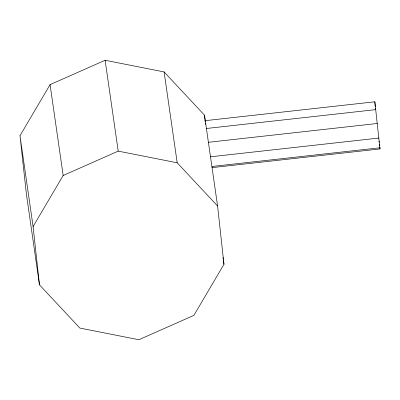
<?xml version="1.0" encoding="UTF-8"?>
<svg xmlns="http://www.w3.org/2000/svg" width="400" height="400" viewBox="0 0 400 400"><rect width="100%" height="100%" fill="white"/><g stroke="black" fill="none" stroke-linecap="round" stroke-linejoin="round"><path stroke-width="0.6" d="M20 135.7L50.075 84.625L105.115 60.27L164.1 71.93L204.495 115.16L217.59 206.02L223.965 264.3L193.89 315.375L138.85 339.73L79.865 328.07L39.47 284.84L26.38 193.98L20 135.7L33.095 226.56L39.47 284.84M33.095 226.56L63.17 175.485L118.21 151.13L177.195 162.79L217.59 206.02M212 167.64L380 148.935L374.84 101.785L204.98 120.695L205.26 121.97M206.07 128.525L375.815 109.625M208.28 142.305L377.4 123.475M210.495 156.805L378.995 138.045M212.105 166.46L379.99 147.77M222.985 257.5L223.255 259.355M223.43 260.59L223.965 264.3M164.1 71.93L177.195 162.79M105.115 60.27L118.21 151.13M50.075 84.625L63.17 175.485M379.025 141.095L379.175 142.3M379.4 144.11L379.625 145.92M379.775 147.125L380 148.935M205.405 123.165L205.555 124.355M204.495 115.16L205.11 120.78M375.225 106.595L374.84 101.785M375.41 108.42L375.535 109.635"/></g></svg>
